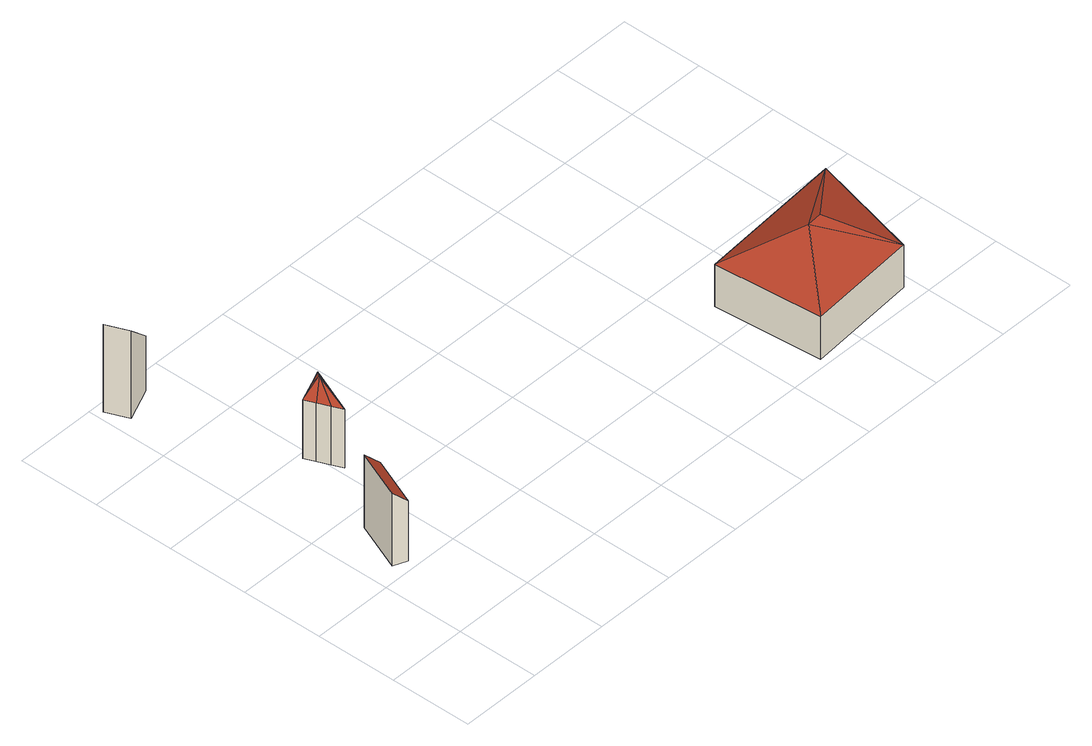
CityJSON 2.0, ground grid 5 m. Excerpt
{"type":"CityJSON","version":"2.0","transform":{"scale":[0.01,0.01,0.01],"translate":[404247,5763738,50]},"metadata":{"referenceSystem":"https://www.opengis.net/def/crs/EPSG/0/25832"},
"CityObjects":{
"building1":{"type":"Building","attributes":{"Gemeindeschluessel":"05515000","Geometrietyp2DReferenz":"3000","function":"51009_1610","roofType":"2100","measuredHeight":4.8},"geometry":[{"type":"Solid","lod":"2","boundaries":[[[[0,1,2,3]],[[4,5,1,0]],[[6,7,5,4]],[[3,2,7,6]],[[4,0,3,6]],[[1,5,7,2]]]],"semantics":{"surfaces":[{"type":"WallSurface"},{"type":"RoofSurface"},{"type":"GroundSurface"}],"values":[[0,0,0,0,1,2]]}}]},
"building2":{"type":"Building","attributes":{"Gemeindeschluessel":"05515000","Geometrietyp2DReferenz":"3000","function":"51009_1610","roofType":"2100","measuredHeight":5.82},"geometry":[{"type":"Solid","lod":"2","boundaries":[[[[8,9,10,11]],[[12,13,9,8]],[[14,15,13,12]],[[11,10,15,14]],[[12,8,11,14]],[[9,13,15,10]]]],"semantics":{"surfaces":[{"type":"WallSurface"},{"type":"RoofSurface"},{"type":"GroundSurface"}],"values":[[0,0,0,0,1,2]]}}]},
"building3":{"type":"Building","attributes":{"Gemeindeschluessel":"05515000","Geometrietyp2DReferenz":"3000","function":"51009_1610","roofType":"5000","measuredHeight":5.12},"geometry":[{"type":"Solid","lod":"2","boundaries":[[[[16,17,18,19]],[[20,21,17,16]],[[22,23,21,20]],[[24,25,23,22]],[[26,27,25,24]],[[28,29,27,26]],[[19,18,29,28]],[[28,26,30]],[[30,19,28]],[[30,26,24]],[[24,22,30]],[[30,22,20]],[[30,20,16]],[[16,19,30]],[[17,21,23,25,27,29,18]]]],"semantics":{"surfaces":[{"type":"WallSurface"},{"type":"RoofSurface"},{"type":"GroundSurface"}],"values":[[0,0,0,0,0,0,0,1,1,1,1,1,1,1,2]]}}]},
"building4":{"type":"Building","attributes":{"Gemeindeschluessel":"05515000","Geometrietyp2DReferenz":"3000","function":"31001_2460","roofType":"3200","measuredHeight":4.84},"geometry":[{"type":"Solid","lod":"2","boundaries":[[[[31,32,33,34]],[[35,36,32,31]],[[37,38,36,35]],[[34,33,38,37]],[[31,39,35]],[[37,40,34]],[[34,40,39]],[[39,31,34]],[[39,40,37]],[[37,35,39]],[[32,36,38,33]]]],"semantics":{"surfaces":[{"type":"WallSurface"},{"type":"RoofSurface"},{"type":"GroundSurface"}],"values":[[0,0,0,0,1,1,1,1,1,1,2]]}}]}
},
"vertices":[
[126,571,597],[126,571,116],[208,537,116],[208,537,515],[252,872,597],[252,872,116],[333,838,515],[333,838,116],
[208,2490,515],[208,2490,150],[1,2404,150],[1,2404,732],[264,2354,515],[264,2354,150],[58,2268,732],[58,2268,150],
[465,1287,538],[465,1287,150],[493,1221,150],[493,1221,538],[435,1361,538],[435,1361,150],[407,1427,538],[407,1427,150],[528,1477,538],[528,1477,150],[614,1513,538],[614,1513,150],[568,1402,538],[568,1402,150],[493,1392,662],
[2747,51,376],[2747,51,95],[3431,108,95],[3431,108,376],[2692,712,376],[2692,712,95],[3605,788,376],[3605,788,95],[3058,410,579],[3152,418,579]
]}
